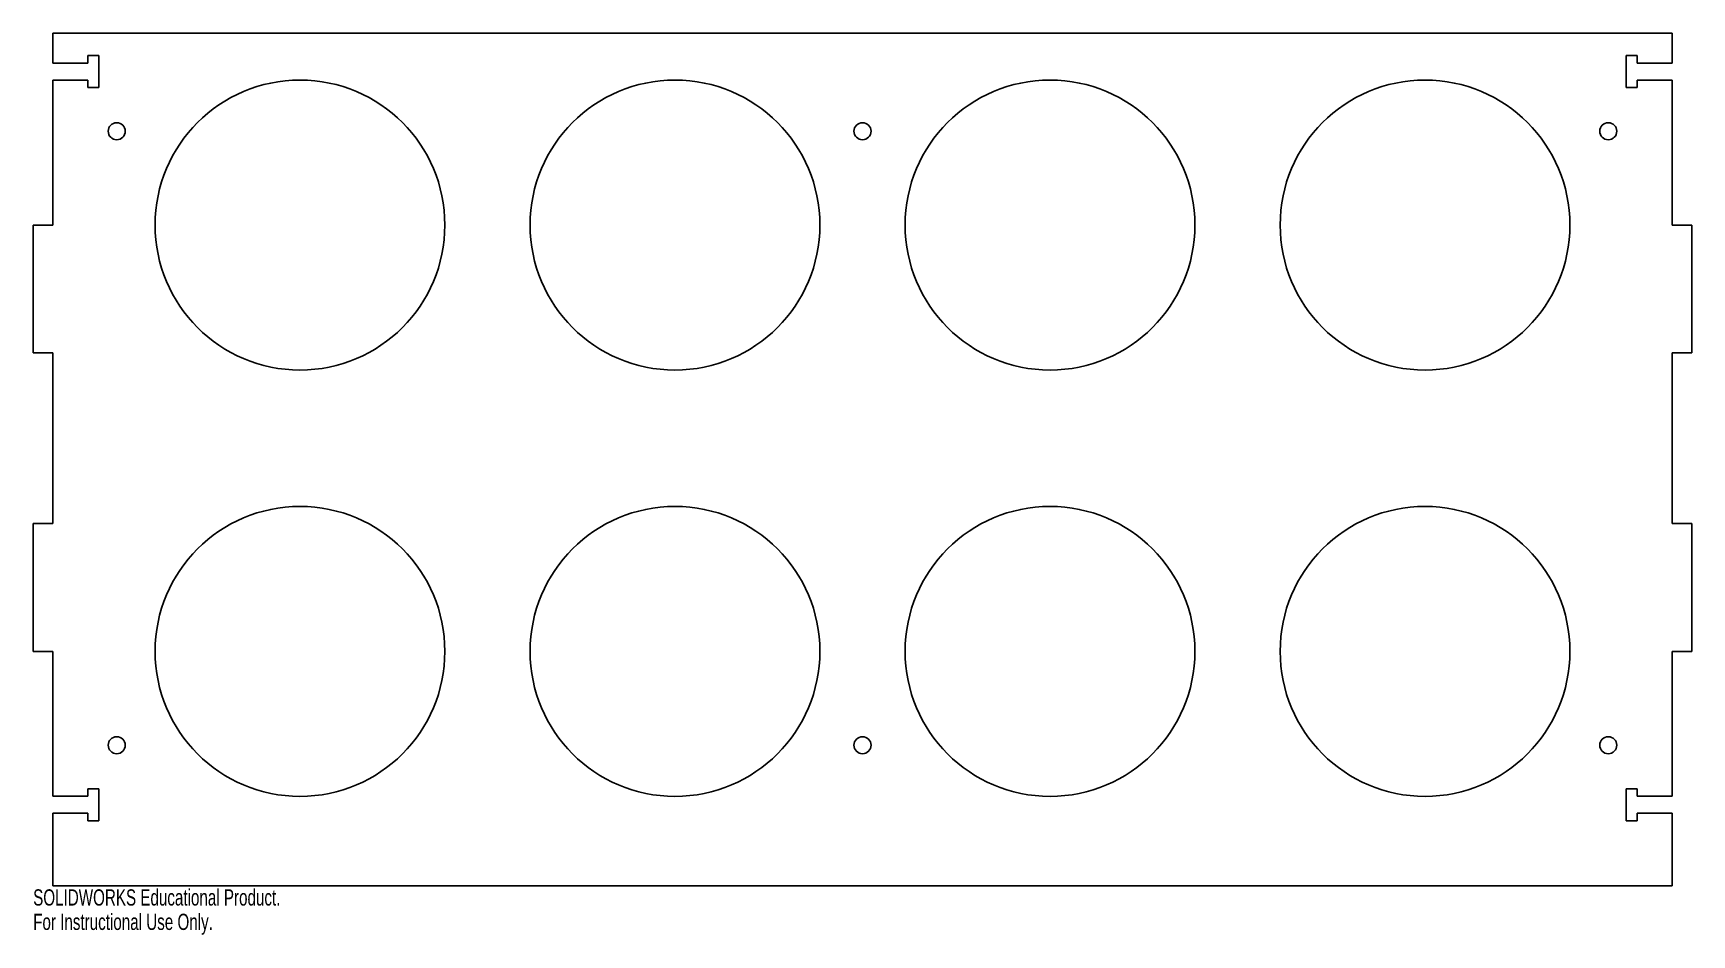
# Model space of a CAD drawing. Header units: inches. Extents: x -9.7 to 9.7, y -5.8 to 4.8.
import ezdxf

# ---------------------------------------------------------------- set-up
doc = ezdxf.new("R2010")
doc.units = ezdxf.units.IN
doc.header["$MEASUREMENT"] = 0
doc.styles.add('SLDTEXTSTYLE0', font='TXT', dxfattribs={"width": 0.7})

msp = doc.modelspace()

# ---------------------------------------------------------------- linework, layer by layer
at = {"color": 7, "linetype": 'Continuous', "lineweight": 25}
for p, q in [((-9.5, 4.75), (-9.5, 4.398)), ((9.5, 4.75), (-9.5, 4.75)), ((9.5, 4.398), (9.5, 4.75)), ((-9.09, 4.488), (-8.96, 4.488)), ((-9.09, 4.398), (-9.09, 4.488)), ((-8.96, 4.488), (-8.96, 4.113)), ((8.96, 4.488), (9.09, 4.488)), ((8.96, 4.113), (8.96, 4.488)), ((9.09, 4.488), (9.09, 4.398)), ((-9.5, 4.398), (-9.09, 4.398)), ((9.09, 4.398), (9.5, 4.398)), ((-9.5, 4.198), (-9.5, 2.5)), ((-9.09, 4.198), (-9.5, 4.198)), ((-9.09, 4.113), (-9.09, 4.198)), ((-8.96, 4.113), (-9.09, 4.113)), ((9.09, 4.113), (8.96, 4.113)), ((9.09, 4.198), (9.09, 4.113)), ((9.5, 4.198), (9.09, 4.198)), ((9.5, 2.5), (9.5, 4.198)), ((-9.73, 2.5), (-9.73, 1)), ((-9.5, 2.5), (-9.73, 2.5)), ((9.73, 2.5), (9.5, 2.5)), ((9.73, 1), (9.73, 2.5)), ((-9.73, 1), (-9.5, 1)), ((-9.5, 1), (-9.5, -1)), ((9.5, 1), (9.73, 1)), ((9.5, -1), (9.5, 1)), ((-9.73, -1), (-9.73, -2.5)), ((-9.5, -1), (-9.73, -1)), ((9.73, -1), (9.5, -1)), ((9.73, -2.5), (9.73, -1)), ((-9.73, -2.5), (-9.5, -2.5)), ((-9.5, -2.5), (-9.5, -4.198)), ((9.5, -2.5), (9.73, -2.5)), ((9.5, -4.198), (9.5, -2.5)), ((-9.5, -4.198), (-9.09, -4.198)), ((-9.09, -4.113), (-8.96, -4.113)), ((-9.09, -4.198), (-9.09, -4.113)), ((-8.96, -4.113), (-8.96, -4.488)), ((8.96, -4.113), (9.09, -4.113)), ((8.96, -4.488), (8.96, -4.113)), ((9.09, -4.113), (9.09, -4.198)), ((9.09, -4.198), (9.5, -4.198)), ((-9.09, -4.398), (-9.5, -4.398)), ((-9.5, -4.398), (-9.5, -5.25)), ((-9.09, -4.488), (-9.09, -4.398)), ((9.09, -4.398), (9.09, -4.488)), ((9.5, -4.398), (9.09, -4.398)), ((9.5, -5.25), (9.5, -4.398)), ((-8.96, -4.488), (-9.09, -4.488)), ((9.09, -4.488), (8.96, -4.488)), ((-9.5, -5.25), (9.5, -5.25))]:
    msp.add_line(p, q, dxfattribs=at)
for centre, radius in [((-6.6, 2.5), 1.7), ((-2.2, 2.5), 1.7), ((2.2, 2.5), 1.7), ((6.6, 2.5), 1.7), ((-8.75, 3.6), 0.1), ((0, 3.6), 0.1), ((8.75, 3.6), 0.1), ((-6.6, -2.5), 1.7), ((-2.2, -2.5), 1.7), ((2.2, -2.5), 1.7), ((6.6, -2.5), 1.7), ((-8.75, -3.6), 0.1), ((0, -3.6), 0.1), ((8.75, -3.6), 0.1)]:
    msp.add_circle(centre, radius, dxfattribs=at)

# ---------------------------------------------------------------- texts
at = {"color": 7, "linetype": 'Continuous', "char_height": 0.1903, "attachment_point": 1, "style": 'SLDTEXTSTYLE0'}
for s, insert in [('SOLIDWORKS Educational Product.', (-9.73, -5.29)), ('For Instructional Use Only.', (-9.73, -5.576))]:
    msp.add_mtext(s, dxfattribs=dict(at, insert=insert))

doc.saveas('drawing.dxf')
